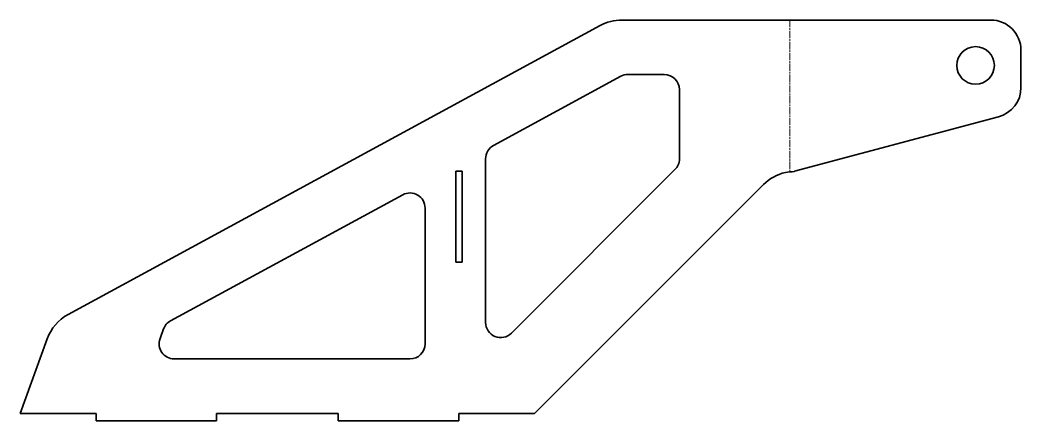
# Model space of a CAD drawing. Header units: millimetres. Extents: x 0 to 331, y 0 to 132.
import ezdxf

# ---------------------------------------------------------------- set-up
doc = ezdxf.new("R2010")
doc.units = ezdxf.units.MM
doc.linetypes.add('Chain', pattern=[13.68, 9.12, -1.14, 2.28, -1.14])
doc.layers.add('SIMUMAK Bend Centerline (ISO)', color=7, linetype='Chain', lineweight=9)
doc.layers.add('SIMUMAK Visible (ISO)', color=7, linetype='Continuous', lineweight=35)

# ---------------------------------------------------------------- blocks, each defined once
blk = doc.blocks.new('SIL-027-CSSC-01_Sheet_4_SIL-027-CSSC-01 (Desplegada)')
at = {"layer": 'SIMUMAK Bend Centerline (ISO)', "ltscale": 0.263158}
blk.add_line((87.04, 72.71), (87.04, 22.52), dxfattribs=at)
at = {"layer": 'SIMUMAK Visible (ISO)'}
for p, q in [((-151.37, -24.58), (24.37, 70.89)), ((153.37, 72.71), (31.53, 72.71)), ((163.37, 50.39), (163.37, 62.71)), ((-10.87, 31.26), (31.18, 54.1)), ((33.56, 54.71), (45.54, 54.71)), ((50.54, 49.71), (50.54, 26.8)), ((88.55, 22.71), (155.95, 40.73)), ((-13.48, -27.22), (-13.48, 26.87)), ((49.07, 23.26), (-4.95, -30.76)), ((-23.28, 22.71), (-21.18, 22.71)), ((-23.28, -7.29), (-23.28, 22.71)), ((-21.18, 22.71), (-21.18, -7.29)), ((88.55, 22.71), (88.55, 22.64)), ((78.33, 18.32), (2.72, -57.29)), ((-117.56, -26.7), (-40.87, 14.96)), ((-33.48, 10.57), (-33.48, -34.29)), ((-21.18, -7.29), (-23.28, -7.29)), ((-121.04, -32.58), (-119.88, -29.38)), ((-167.28, -57.29), (-158.3, -32.63)), ((-38.48, -39.29), (-116.34, -39.29)), ((-142.18, -57.29), (-167.28, -57.29)), ((-142.18, -57.29), (-142.18, -59.79)), ((-102.38, -59.79), (-102.38, -57.29)), ((-62.18, -57.29), (-102.38, -57.29)), ((-62.18, -57.29), (-62.18, -59.79)), ((-22.38, -59.79), (-22.38, -57.29)), ((2.72, -57.29), (-22.38, -57.29)), ((-142.18, -59.79), (-102.38, -59.79)), ((-62.18, -59.79), (-22.38, -59.79))]:
    blk.add_line(p, q, dxfattribs=at)
blk.add_circle((148.37, 57.71), 6.2, dxfattribs=at)
at = {"layer": 'SIMUMAK Visible (ISO)', "extrusion": (0, 0, -1)}
for centre, radius, start, end in [((-31.53, 57.71), 15, 61.4874, 90), ((-153.37, 62.71), 10, 90, 180), ((-153.37, 50.39), 10, 180, 255.0335), ((144.21, -37.76), 15, 20, 61.4874)]:
    blk.add_arc(centre, radius, start, end, dxfattribs=at)
at = {"layer": 'SIMUMAK Visible (ISO)'}
for centre, radius, start, end in [((33.56, 49.71), 5, 90, 118.5126), ((45.54, 49.71), 5, 0, 90), ((-8.48, 26.87), 5, 118.5126, 180), ((45.54, 26.8), 5, 315, 0), ((88.93, 7.71), 15, 103.0892, 135), ((-38.48, 10.57), 5, 0, 118.5126), ((-115.18, -31.09), 5, 118.5126, 160), ((-8.48, -27.22), 5, 180, 315), ((-116.34, -34.29), 5, 160, 270), ((-38.48, -34.29), 5, 270, 0)]:
    blk.add_arc(centre, radius, start, end, dxfattribs=at)
blk.add_open_spline([(88.55, 22.64), (87.56, 22.58), (86.48, 22.47), (85.54, 22.32)], degree=3, dxfattribs=at)

msp = doc.modelspace()

# ---------------------------------------------------------------- block references
msp.add_blockref('SIL-027-CSSC-01_Sheet_4_SIL-027-CSSC-01 (Desplegada)', (167.28, 59.79))

doc.saveas('drawing.dxf')
